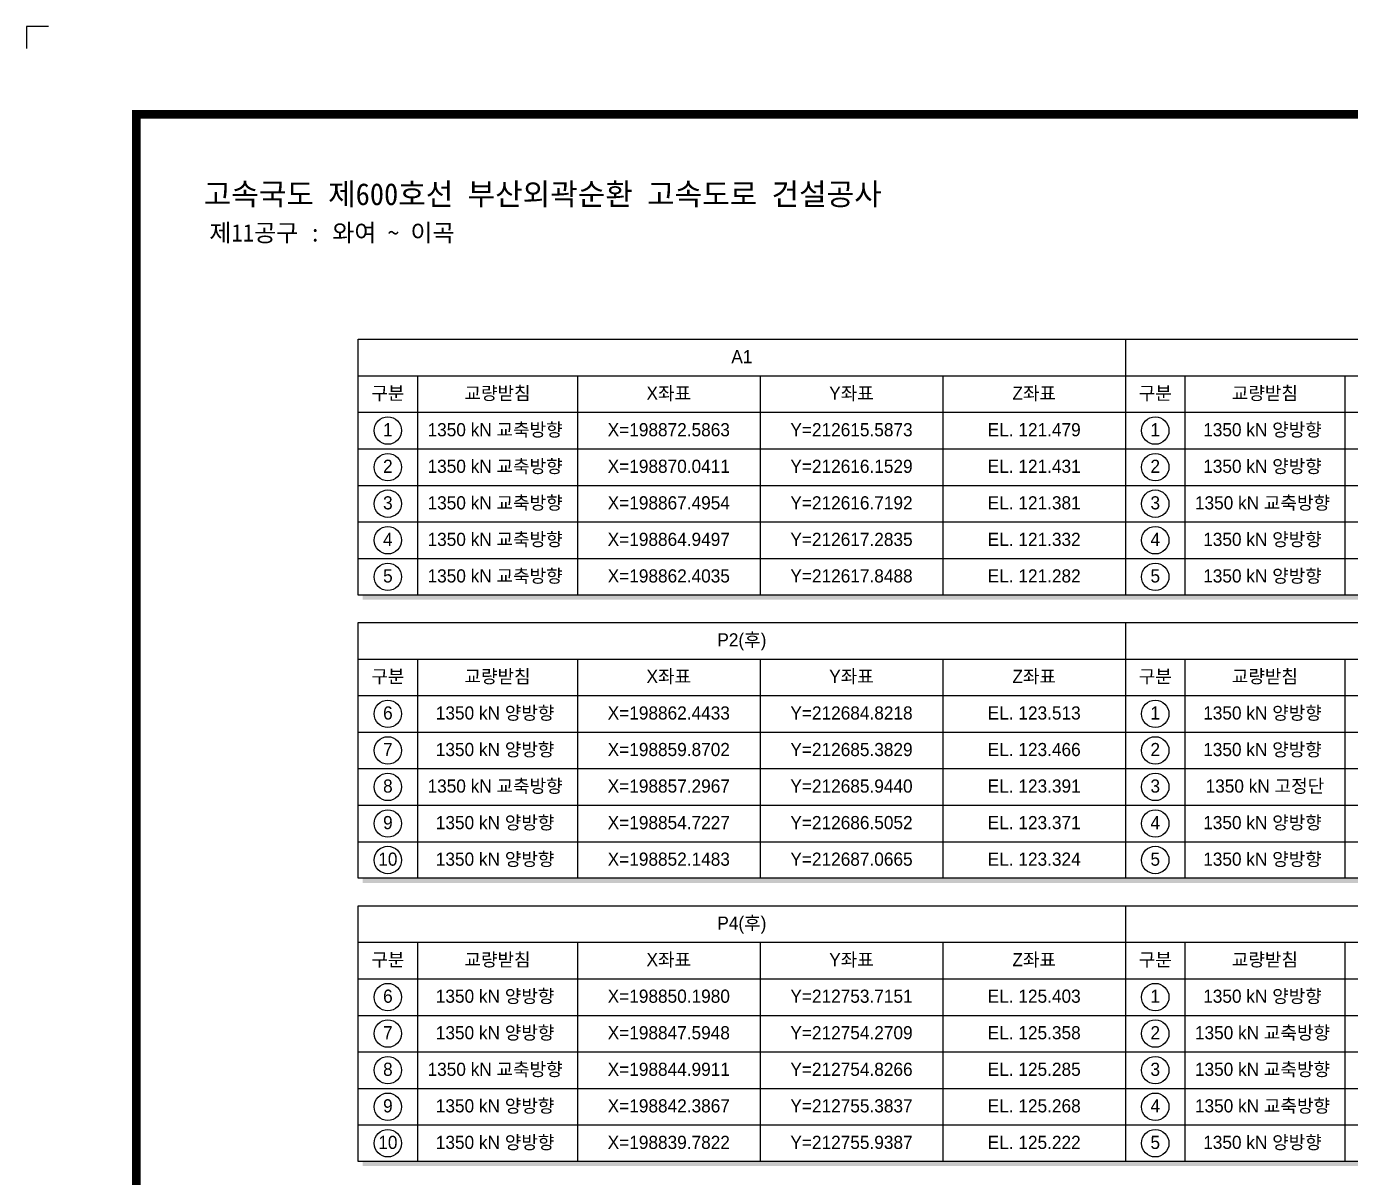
# Model space of a CAD drawing. Header units: feet. Extents: x 0 to 3364000, y 0 to 594000.
# Drawn here: x 2523000 to 2824460, y 331960 to 594000 of the extents above; entities that cross this region are included whole.
import ezdxf
from ezdxf.enums import TextEntityAlignment as Align

# ---------------------------------------------------------------- set-up
doc = ezdxf.new("R2010")
doc.units = ezdxf.units.FT
doc.header["$LTSCALE"] = 150
doc.header["$MEASUREMENT"] = 0
for name, color, linetype in [('CS-TABL-LIN2', 1, 'CONTINUOUS'), ('CS-TEXT', 3, 'CONTINUOUS'), ('CX-BORD', 3, 'CONTINUOUS'), ('CX-BORD-LIN1', 4, 'CONTINUOUS'), ('CX-BORD-LIN2', 3, 'CONTINUOUS'), ('CX-BORD-TEX2', 7, 'CONTINUOUS'), ('CX-BORD-TEX3', 6, 'CONTINUOUS'), ('CX-MISC', 2, 'CONTINUOUS')]:
    doc.layers.add(name, color=color, linetype=linetype)
doc.styles.add('A_STANDARD', font='')
doc.styles.add('TB_TEXT', font='')
doc.styles.add('TB_WBTXT', font='')
doc.styles.add('TB_WMTXT', font='')
doc.styles.get('A_STANDARD').set_extended_font_data('Dotum')
doc.styles.get('TB_TEXT').set_extended_font_data('Dotum')
doc.styles.get('TB_WBTXT').set_extended_font_data('Dotum')
doc.styles.get('TB_WMTXT').set_extended_font_data('DotumChe')

# ---------------------------------------------------------------- blocks, each defined once
blk = doc.blocks.new('CXBLKA1-KHCA')
at = {"layer": 'CX-BORD-LIN1', "const_width": 2}
blk.add_lwpolyline([(796, -2.273736754432321e-12), (0, 0), (0, 553.9999999999997), (795.9999999999998, 553.9999999999997)], close=True, dxfattribs=at)
at = {"layer": 'CX-MISC'}
blk.add_lwpolyline([(-20.00200001999224, 573.9999999999997), (-25, 573.9999999999997), (-25, 569.0020000199917)], dxfattribs=at)
at = {"layer": 'CX-BORD-LIN1', "style": 'TB_TEXT'}
for tag, height, p in [('TR_RNUM5', 3, (285.1051166181959, 32.63656332936301)), ('TR_RDAT5', 3.5, (317.5, 33.00000000000011)), ('TR_DGN5', 3.5, (451.1184542177598, 33.00000000000009)), ('TR_CHK5', 3.5, (491.1184542177598, 33.00000000000009)), ('TR_APP5', 3.5, (531.1184542177598, 33.00000000000032)), ('TR_RNUM4', 3, (285.1051166181959, 26.63656332936284)), ('TR_RDAT4', 3.5, (317.5, 26.99999999999994)), ('TR_DGN4', 3.5, (451.1184542177598, 26.99999999999993)), ('TR_CHK4', 3.5, (491.1184542177598, 26.99999999999993)), ('TR_APP4', 3.5, (531.1184542177598, 27.00000000000015)), ('TR_RNUM3', 3, (285.1051166181959, 20.63656332936395)), ('TR_RDAT3', 3.5, (317.5, 21.00000000000105)), ('TR_DGN3', 3.5, (451.1184542177598, 21.00000000000103)), ('TR_CHK3', 3.5, (491.1184542177598, 21.00000000000103)), ('TR_APP3', 3.5, (531.1184542177598, 21.00000000000126)), ('TR_RNUM2', 3, (285.1051166181959, 14.63656332936395)), ('TR_RDAT2', 3.5, (317.5, 15.00000000000105)), ('TR_DGN2', 3.5, (451.1184542177598, 15.00000000000103)), ('TR_CHK2', 3.5, (491.1184542177598, 15.00000000000103)), ('TR_APP2', 3.5, (531.1184542177598, 15.00000000000126)), ('TR_RNUM1', 3, (285.1051166181959, 8.636563329362843)), ('TR_RDAT1', 3.5, (317.5, 8.999999999999943)), ('TR_DGN1', 3.5, (451.1184542177598, 8.99999999999993)), ('TR_CHK1', 3.5, (491.1184542177598, 8.99999999999993)), ('TR_APP1', 3.5, (531.1184542177598, 9.000000000000156))]:
    blk.add_attdef(tag, text='', height=height, dxfattribs=at).set_placement(p, align=Align.MIDDLE_CENTER)
for tag, p in [('TR_RCON5', (342.3033138082338, 33.00000000000011)), ('TR_RCON4', (342.3033138082338, 26.99999999999994)), ('TR_RCON3', (342.3033138082338, 21.00000000000105)), ('TR_RCON2', (342.3033138082338, 15.00000000000105)), ('TR_RCON1', (342.3033138082338, 8.999999999999943))]:
    blk.add_attdef(tag, text='', height=3.5, dxfattribs=at).set_placement(p, align=Align.MIDDLE_LEFT)
at = {"layer": 'CX-BORD-LIN2', "style": 'TB_TEXT'}
blk.add_attdef('TD_VERSION', text='', height=3, rotation=90, dxfattribs=at).set_placement((800.499999405456, 48.01489921212271), align=Align.MIDDLE_CENTER)
at = {"layer": 'CX-BORD-TEX2', "style": 'TB_WMTXT'}
for tag, height, p in [('TB_CNAME', 5, (15.34476638720094, 531.8324131479245)), ('TB_CSCOP', 4, (16.63456755316179, 523.8324131479245))]:
    blk.add_attdef(tag, text='', height=height, dxfattribs=at).set_placement(p, align=Align.BOTTOM_LEFT)
at = {"layer": 'CX-BORD-TEX2', "style": 'TB_WBTXT'}
for tag, height, p in [('TB_MTITIL', 10, (397.9999999999999, 533.3264135606181)), ('TB_STITL', 7, (397.9999999999999, 518.3264135606181))]:
    blk.add_attdef(tag, text='', height=height, dxfattribs=at).set_placement(p, align=Align.MIDDLE_CENTER)
at = {"layer": 'CX-BORD-TEX3', "style": 'TB_TEXT'}
for tag, height, p in [('TD_LNDST', 4.500000000000001, (215, 31.49999999999946)), ('TD_DSECT', 4.500000000000001, (605.5, 31.50000000000056)), ('TD_DDIST', 4.500000000000001, (654.5, 31.5000000000007)), ('TD_DNAME_TOP', 4.500000000000001, (755, 27.95701132476691)), ('TD_DCOMP', 4.500000000000001, (215.0000000000001, 22.58754437093034)), ('TD_CSECT', 4.500000000000001, (605.5, 22.50000000000055)), ('TD_CDIST', 4.500000000000001, (654.5, 22.50000000000063)), ('TD_DNAME_MAIN', 4.500000000000001, (755, 21.47309584254916)), ('TD_CCOMP', 4.500000000000001, (215.0000000000001, 13.59273296473088)), ('TD_HSCAL', 4.500000000000001, (620.8841087955549, 13.74838269424776)), ('TD_VSCAL', 4.500000000000001, (656.8614607241562, 13.74838269424776)), ('TD_DNAME_BOT', 3, (755, 15.24894304459829)), ('TD_CNAME', 5, (65, 7.595640316786881)), ('TD_FIELD', 4.500000000000001, (180, 5.125020286179691)), ('TD_CSTEP', 4.500000000000001, (250.7440000000001, 5.125020286179208)), ('TD_DWGCODE', 4.500000000000001, (637, 4.790803741701226)), ('TD_DWGNO', 4.500000000000001, (755, 5.001673382306535))]:
    blk.add_attdef(tag, text='', height=height, dxfattribs=at).set_placement(p, align=Align.MIDDLE_CENTER)

msp = doc.modelspace()

# ---------------------------------------------------------------- linework, layer by layer
at = {"layer": 'CS-TABL-LIN2'}
for p, q in [((2773242.445518489, 522799.9996386475), (2773242.445518489, 464559.9996386475)), ((2598522.445518489, 514479.9996386475), (3297402.445518489, 514479.9996386475)), ((2612042.445518488, 514479.9996386475), (2612042.445518488, 464559.9996386475)), ((2648442.445518489, 514479.9996386475), (2648442.445518489, 464559.9996386475)), ((2690042.445518489, 514479.9996386475), (2690042.445518489, 464559.9996386475)), ((2731642.445518489, 514479.9996386475), (2731642.445518489, 464559.9996386475)), ((2786762.445518489, 514479.9996386475), (2786762.445518489, 464559.9996386475)), ((2823162.445518488, 514479.9996386475), (2823162.445518488, 464559.9996386475)), ((2598522.445518489, 506159.9996386475), (3297402.445518489, 506159.9996386475)), ((2598522.445518489, 497839.9996386475), (3297402.445518489, 497839.9996386475)), ((2598522.445518489, 489519.9996386475), (3297402.445518489, 489519.9996386475)), ((2598522.445518489, 481199.9996386475), (3297402.445518489, 481199.9996386475)), ((2598522.445518489, 472879.9996386475), (3297402.445518489, 472879.9996386475)), ((2773242.445518489, 458319.9996386475), (2773242.445518489, 400079.9996386475)), ((2598522.445518489, 449999.9996386475), (3297402.445518489, 449999.9996386475)), ((2612042.445518488, 449999.9996386475), (2612042.445518488, 400079.9996386475)), ((2648442.445518489, 449999.9996386475), (2648442.445518489, 400079.9996386475)), ((2690042.445518489, 449999.9996386475), (2690042.445518489, 400079.9996386475)), ((2731642.445518489, 449999.9996386475), (2731642.445518489, 400079.9996386475)), ((2786762.445518489, 449999.9996386475), (2786762.445518489, 400079.9996386475)), ((2823162.445518488, 449999.9996386475), (2823162.445518488, 400079.9996386475)), ((2598522.445518489, 441679.9996386475), (3297402.445518489, 441679.9996386475)), ((2598522.445518489, 433359.9996386475), (3297402.445518489, 433359.9996386475)), ((2598522.445518489, 425039.9996386478), (3297402.445518489, 425039.9996386478)), ((2598522.445518489, 416719.9996386475), (3297402.445518489, 416719.9996386475)), ((2598522.445518489, 408399.9996386475), (3297402.445518489, 408399.9996386475)), ((2773242.445518489, 393839.9996386474), (2773242.445518489, 335599.9996386475)), ((2598522.445518489, 385519.9996386475), (3297402.445518489, 385519.9996386475)), ((2612042.445518488, 385519.9996386475), (2612042.445518488, 335599.9996386475)), ((2648442.445518489, 385519.9996386475), (2648442.445518489, 335599.9996386475)), ((2690042.445518489, 385519.9996386475), (2690042.445518489, 335599.9996386475)), ((2731642.445518489, 385519.9996386475), (2731642.445518489, 335599.9996386475)), ((2786762.445518489, 385519.9996386475), (2786762.445518489, 335599.9996386475)), ((2823162.445518488, 385519.9996386475), (2823162.445518488, 335599.9996386475)), ((2598522.445518489, 377199.9996386475), (3297402.445518489, 377199.9996386475)), ((2598522.445518489, 368879.9996386475), (3297402.445518489, 368879.9996386475)), ((2598522.445518489, 360559.9996386478), (3297402.445518489, 360559.9996386478)), ((2598522.445518489, 352239.9996386475), (3297402.445518489, 352239.9996386475)), ((2598522.445518489, 343919.9996386475), (3297402.445518489, 343919.9996386475))]:
    msp.add_line(p, q, dxfattribs=at)
for points in [[(2598522.445518489, 522799.9996386475), (3297402.445518489, 522799.9996386475), (3297402.445518489, 464559.9996386475), (2598522.445518489, 464559.9996386475)], [(2598522.445518489, 458319.9996386475), (3297402.445518489, 458319.9996386475), (3297402.445518489, 400079.9996386475), (2598522.445518489, 400079.9996386475)], [(2598522.445518489, 393839.9996386474), (3297402.445518489, 393839.9996386474), (3297402.445518489, 335599.9996386475), (2598522.445518489, 335599.9996386475)]]:
    msp.add_lwpolyline(points, close=True, dxfattribs=at)
for centre in [(2605282.445518489, 501999.9996386475), (2780002.445518488, 501999.9996386475), (2605282.445518489, 493679.9996386475), (2780002.445518488, 493679.9996386475), (2605282.445518489, 485359.9996386475), (2780002.445518488, 485359.9996386475), (2605282.445518489, 477039.9996386475), (2780002.445518488, 477039.9996386475), (2605282.445518489, 468719.9996386475), (2780002.445518488, 468719.9996386475), (2605282.445518489, 437519.9996386475), (2780002.445518488, 437519.9996386475), (2605282.445518489, 429199.9996386478), (2780002.445518488, 429199.9996386478), (2605282.445518489, 420879.9996386475), (2780002.445518488, 420879.9996386475), (2605282.445518489, 412559.9996386475), (2780002.445518488, 412559.9996386475), (2605282.445518489, 404239.9996386475), (2780002.445518488, 404239.9996386475), (2605282.445518489, 373039.9996386478), (2780002.445518488, 373039.9996386478), (2605282.445518489, 364719.9996386478), (2780002.445518488, 364719.9996386478), (2605282.445518489, 356399.9996386475), (2780002.445518488, 356399.9996386475), (2605282.445518489, 348079.9996386475), (2780002.445518488, 348079.9996386475), (2605282.445518489, 339759.9996386475), (2780002.445518488, 339759.9996386475)]:
    msp.add_circle(centre, 3120, dxfattribs=at)
for points in [[(2599562.445518489, 464559.9996386475), (3298442.445518489, 464559.9996386475), (2599562.445518489, 463519.9996386475), (3298442.445518489, 463519.9996386475)], [(2599562.445518489, 400079.9996386475), (3298442.445518489, 400079.9996386475), (2599562.445518489, 399039.9996386475), (3298442.445518489, 399039.9996386475)], [(2599562.445518489, 335599.9996386475), (3298442.445518489, 335599.9996386475), (2599562.445518489, 334559.9996386478), (3298442.445518489, 334559.9996386478)]]:
    msp.add_solid(points, dxfattribs=at)

# ---------------------------------------------------------------- block references
at = {"layer": 'CX-BORD'}
ref = msp.add_blockref('CXBLKA1-KHCA', (2548000, 19999.99963864754), dxfattribs=dict(at, xscale=1000, yscale=1000, zscale=1000))
ref.add_attrib('TB_CNAME', '고속국도 제600호선 부산외곽순환 고속도로 건설공사', dxfattribs={"layer": 'CX-BORD-TEX2', "height": 5000.000040781247, "rotation": 5.336085289072462e-09, "style": 'TB_WMTXT'}).set_placement((2563344.766506925, 551832.4171245105), align=Align.BOTTOM_LEFT)
ref.add_attrib('TB_CSCOP', '제11공구 : 와여 ~ 이곡', dxfattribs={"layer": 'CX-BORD-TEX2', "height": 4000.000032624997, "rotation": 5.336085289072462e-09, "style": 'TB_WMTXT'}).set_placement((2564634.567683414, 543832.4170593179), align=Align.BOTTOM_LEFT)

# ---------------------------------------------------------------- texts
at = {"layer": 'CS-TEXT', "color": 7, "style": 'A_STANDARD'}
for s, p in [('A1', (2685882.445518488, 517339.9996386475)), ('구분', (2605282.445518489, 509019.9996386475)), ('교량받침', (2630242.445518489, 509019.9996386475)), ('X좌표', (2669242.445518489, 509019.9996386475)), ('Y좌표', (2710842.445518489, 509019.9996386475)), ('Z좌표', (2752442.445518489, 509019.9996386475)), ('구분', (2780002.445518488, 509019.9996386475)), ('교량받침', (2804962.445518489, 509019.9996386475)), ('1', (2605282.445518489, 500699.9996386475)), ('1350 kN 교축방향 ', (2630242.445518489, 500699.9996386475)), ('X=198872.5863', (2669242.445518489, 500699.9996386475)), ('Y=212615.5873', (2710842.445518489, 500699.9996386475)), ('EL. 121.479', (2752442.445518489, 500699.9996386475)), ('1', (2780002.445518488, 500699.9996386475)), ('1350 kN 양방향 ', (2804962.445518489, 500699.9996386475)), ('2', (2605282.445518489, 492379.9996386475)), ('1350 kN 교축방향 ', (2630242.445518489, 492379.9996386475)), ('X=198870.0411', (2669242.445518489, 492379.9996386475)), ('Y=212616.1529', (2710842.445518489, 492379.9996386475)), ('EL. 121.431', (2752442.445518489, 492379.9996386475)), ('2', (2780002.445518488, 492379.9996386475)), ('1350 kN 양방향 ', (2804962.445518489, 492379.9996386475)), ('3', (2605282.445518489, 484059.9996386475)), ('1350 kN 교축방향 ', (2630242.445518489, 484059.9996386475)), ('X=198867.4954', (2669242.445518489, 484059.9996386475)), ('Y=212616.7192', (2710842.445518489, 484059.9996386475)), ('EL. 121.381', (2752442.445518489, 484059.9996386475)), ('3', (2780002.445518488, 484059.9996386475)), ('1350 kN 교축방향 ', (2804962.445518489, 484059.9996386475)), ('4', (2605282.445518489, 475739.9996386475)), ('1350 kN 교축방향 ', (2630242.445518489, 475739.9996386475)), ('X=198864.9497', (2669242.445518489, 475739.9996386475)), ('Y=212617.2835', (2710842.445518489, 475739.9996386475)), ('EL. 121.332', (2752442.445518489, 475739.9996386475)), ('4', (2780002.445518488, 475739.9996386475)), ('1350 kN 양방향 ', (2804962.445518489, 475739.9996386475)), ('5', (2605282.445518489, 467419.9996386475)), ('1350 kN 교축방향 ', (2630242.445518489, 467419.9996386475)), ('X=198862.4035', (2669242.445518489, 467419.9996386475)), ('Y=212617.8488', (2710842.445518489, 467419.9996386475)), ('EL. 121.282', (2752442.445518489, 467419.9996386475)), ('5', (2780002.445518488, 467419.9996386475)), ('1350 kN 양방향 ', (2804962.445518489, 467419.9996386475)), ('P2(후)', (2685882.445518488, 452859.9996386475)), ('구분', (2605282.445518489, 444539.9996386475)), ('교량받침', (2630242.445518489, 444539.9996386475)), ('X좌표', (2669242.445518489, 444539.9996386475)), ('Y좌표', (2710842.445518489, 444539.9996386475)), ('Z좌표', (2752442.445518489, 444539.9996386475)), ('구분', (2780002.445518488, 444539.9996386475)), ('교량받침', (2804962.445518489, 444539.9996386475)), ('6', (2605282.445518489, 436219.9996386475)), ('1350 kN 양방향 ', (2630242.445518489, 436219.9996386475)), ('X=198862.4433', (2669242.445518489, 436219.9996386475)), ('Y=212684.8218', (2710842.445518489, 436219.9996386475)), ('EL. 123.513', (2752442.445518489, 436219.9996386475)), ('1', (2780002.445518488, 436219.9996386475)), ('1350 kN 양방향 ', (2804962.445518489, 436219.9996386475)), ('1350 kN 양방향 ', (2630242.445518489, 427899.9996386475)), ('1350 kN 양방향 ', (2804962.445518489, 427899.9996386475)), ('7', (2605282.445518489, 427899.9996386475)), ('X=198859.8702', (2669242.445518489, 427899.9996386475)), ('Y=212685.3829', (2710842.445518489, 427899.9996386475)), ('EL. 123.466', (2752442.445518489, 427899.9996386475)), ('2', (2780002.445518488, 427899.9996386475)), ('8', (2605282.445518489, 419579.9996386475)), ('1350 kN 교축방향 ', (2630242.445518489, 419579.9996386475)), ('X=198857.2967', (2669242.445518489, 419579.9996386475)), ('Y=212685.9440', (2710842.445518489, 419579.9996386475)), ('EL. 123.391', (2752442.445518489, 419579.9996386475)), ('3', (2780002.445518488, 419579.9996386475)), ('1350 kN 고정단', (2804962.445518489, 419579.9996386475)), ('9', (2605282.445518489, 411259.9996386475)), ('1350 kN 양방향 ', (2630242.445518489, 411259.9996386475)), ('X=198854.7227', (2669242.445518489, 411259.9996386475)), ('Y=212686.5052', (2710842.445518489, 411259.9996386475)), ('EL. 123.371', (2752442.445518489, 411259.9996386475)), ('4', (2780002.445518488, 411259.9996386475)), ('1350 kN 양방향 ', (2804962.445518489, 411259.9996386475)), ('10', (2605282.445518489, 402939.9996386475)), ('1350 kN 양방향 ', (2630242.445518489, 402939.9996386475)), ('X=198852.1483', (2669242.445518489, 402939.9996386475)), ('Y=212687.0665', (2710842.445518489, 402939.9996386475)), ('EL. 123.324', (2752442.445518489, 402939.9996386475)), ('5', (2780002.445518488, 402939.9996386475)), ('1350 kN 양방향 ', (2804962.445518489, 402939.9996386475)), ('P4(후)', (2685882.445518488, 388379.9996386478)), ('구분', (2605282.445518489, 380059.9996386478)), ('교량받침', (2630242.445518489, 380059.9996386478)), ('X좌표', (2669242.445518489, 380059.9996386478)), ('Y좌표', (2710842.445518489, 380059.9996386478)), ('Z좌표', (2752442.445518489, 380059.9996386478)), ('구분', (2780002.445518488, 380059.9996386478)), ('교량받침', (2804962.445518489, 380059.9996386478)), ('6', (2605282.445518489, 371739.9996386478)), ('1350 kN 양방향 ', (2630242.445518489, 371739.9996386478)), ('X=198850.1980', (2669242.445518489, 371739.9996386478)), ('Y=212753.7151', (2710842.445518489, 371739.9996386478)), ('EL. 125.403', (2752442.445518489, 371739.9996386478)), ('1', (2780002.445518488, 371739.9996386478)), ('1350 kN 양방향 ', (2804962.445518489, 371739.9996386478)), ('7', (2605282.445518489, 363419.9996386478)), ('1350 kN 양방향 ', (2630242.445518489, 363419.9996386478)), ('X=198847.5948', (2669242.445518489, 363419.9996386478)), ('Y=212754.2709', (2710842.445518489, 363419.9996386478)), ('EL. 125.358', (2752442.445518489, 363419.9996386478)), ('2', (2780002.445518488, 363419.9996386478)), ('1350 kN 교축방향 ', (2804962.445518489, 363419.9996386478)), ('8', (2605282.445518489, 355099.9996386478)), ('1350 kN 교축방향 ', (2630242.445518489, 355099.9996386478)), ('X=198844.9911', (2669242.445518489, 355099.9996386478)), ('Y=212754.8266', (2710842.445518489, 355099.9996386478)), ('EL. 125.285', (2752442.445518489, 355099.9996386478)), ('3', (2780002.445518488, 355099.9996386478)), ('1350 kN 교축방향 ', (2804962.445518489, 355099.9996386478)), ('9', (2605282.445518489, 346779.9996386478)), ('1350 kN 양방향 ', (2630242.445518489, 346779.9996386478)), ('X=198842.3867', (2669242.445518489, 346779.9996386478)), ('Y=212755.3837', (2710842.445518489, 346779.9996386478)), ('EL. 125.268', (2752442.445518489, 346779.9996386478)), ('4', (2780002.445518488, 346779.9996386478)), ('1350 kN 교축방향 ', (2804962.445518489, 346779.9996386478)), ('10', (2605282.445518489, 338459.9996386478)), ('1350 kN 양방향 ', (2630242.445518489, 338459.9996386478)), ('X=198839.7822', (2669242.445518489, 338459.9996386478)), ('Y=212755.9387', (2710842.445518489, 338459.9996386478)), ('EL. 125.222', (2752442.445518489, 338459.9996386478)), ('5', (2780002.445518488, 338459.9996386478)), ('1350 kN 양방향 ', (2804962.445518489, 338459.9996386478))]:
    msp.add_text(s, height=3000, dxfattribs=at).set_placement(p, align=Align.CENTER)

doc.saveas('drawing.dxf')
